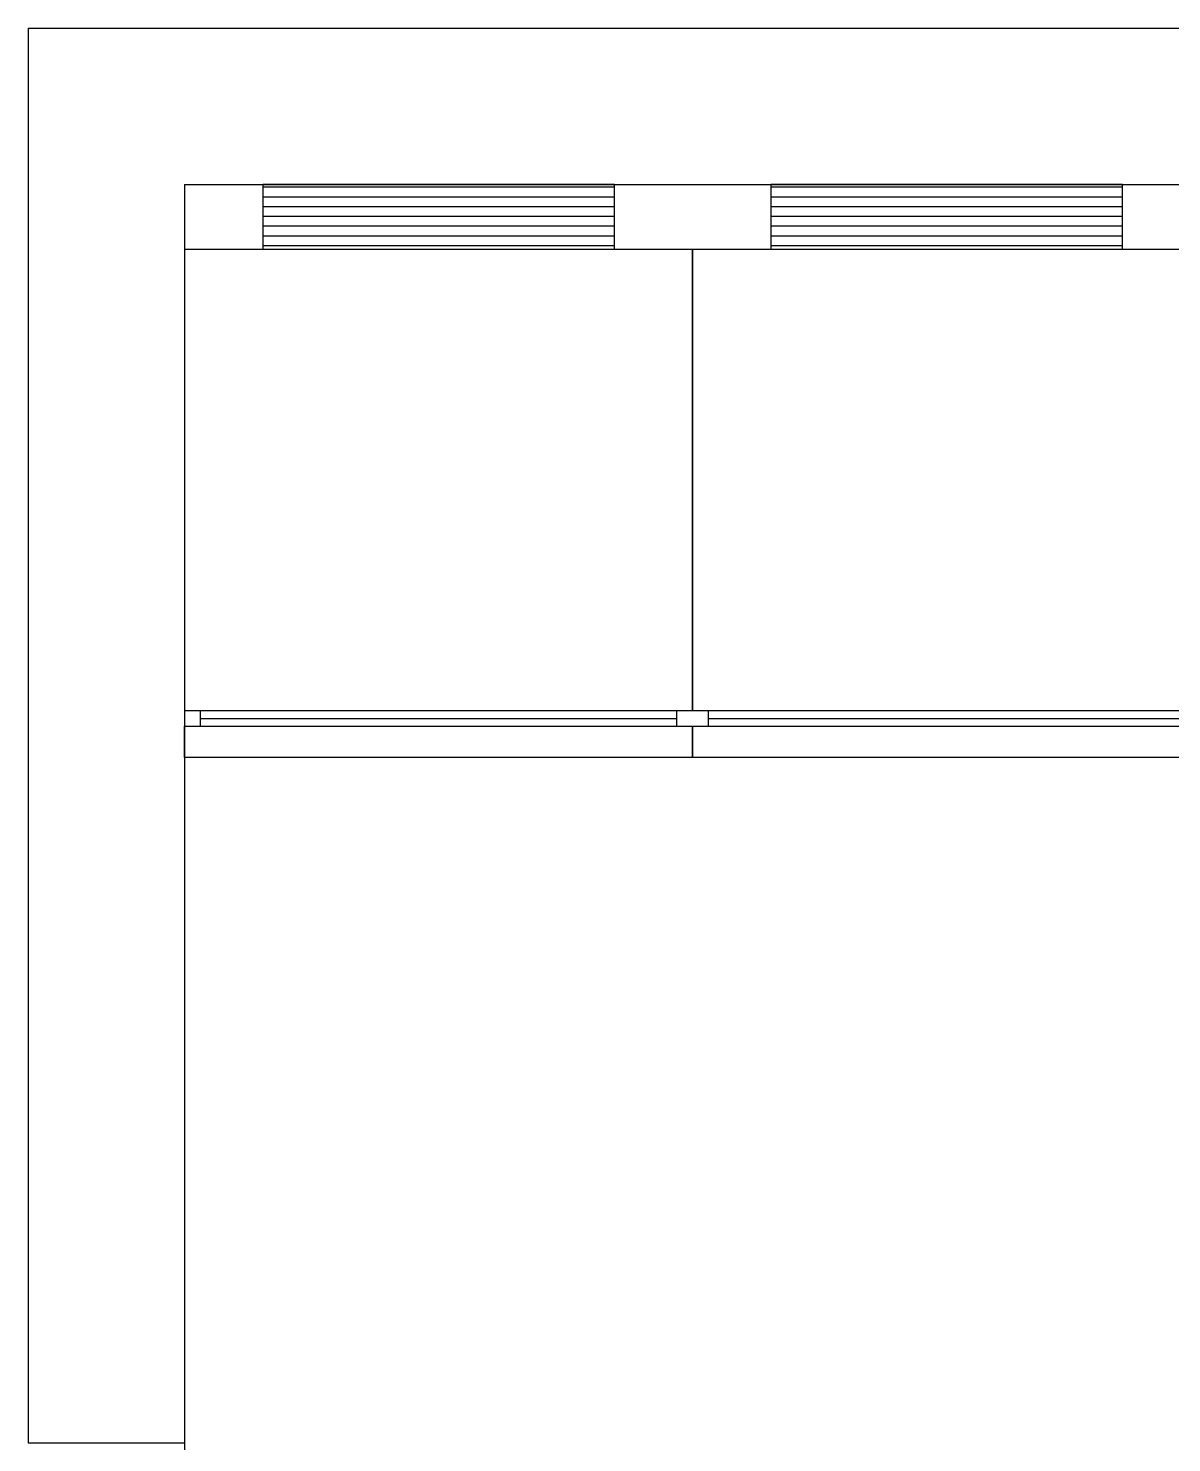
# Model space of a CAD drawing. Header units: millimetres. Extents: x 290.7 to 367.8, y 729.2 to 750.9.
# Drawn here: x 326.111 to 327.574, y 746.886 to 748.697 of the extents above; entities that cross this region are included whole.
import ezdxf

# ---------------------------------------------------------------- set-up
doc = ezdxf.new("R2010")
doc.units = ezdxf.units.MM
doc.layers.add('LAY2', color=252, linetype='Continuous')

# ---------------------------------------------------------------- blocks, each defined once
blk = doc.blocks.new('*X20')
at = {"color": 0}
for p, q in [((8.1387, -3.275), (8.5887, -3.275)), ((8.1387, -3.2875), (8.5887, -3.2875)), ((8.1387, -3.3), (8.5887, -3.3)), ((8.1387, -3.3125), (8.5887, -3.3125)), ((8.1387, -3.325), (8.5887, -3.325)), ((8.1387, -3.3375), (8.5887, -3.3375)), ((8.1387, -3.35), (8.5887, -3.35))]:
    blk.add_line(p, q, dxfattribs=at)
blk = doc.blocks.new('GEL2')
at = {"layer": 'LAY2', "color": 4}
blk.add_line((0.305, -0.6833), (-0.305, -0.6833), dxfattribs=at)
at = {"layer": 'LAY2'}
for points in [[(-0.225, -0.0833), (-0.225, 0), (0.225, 0), (0.225, -0.0833)], [(-0.305, -0.6933), (-0.305, -0.6733)], [(0.305, -0.6733), (0.305, -0.6933)]]:
    blk.add_lwpolyline(points, dxfattribs=at)
for points in [[(0.325, -0.6733), (-0.325, -0.6733), (-0.325, -0.0833), (0.325, -0.0833)], [(-0.325, -0.7333), (0.325, -0.7333), (0.325, -0.6933), (-0.325, -0.6933)]]:
    blk.add_lwpolyline(points, close=True, dxfattribs=at)
at = {"layer": 'LAY2', "color": 4}
blk.add_blockref('*X20', (-8.3637, 3.2715), dxfattribs=at)

msp = doc.modelspace()

# ---------------------------------------------------------------- linework, layer by layer
for p, q in [((326.1107, 748.6967), (326.1107, 746.8862)), ((326.1107, 748.6967), (335.3247, 748.6967)), ((326.3107, 748.4967), (335.3247, 748.4967)), ((326.3107, 748.4967), (326.3107, 746.8862)), ((326.1107, 746.8862), (326.3107, 746.8862))]:
    msp.add_line(p, q)
at = {"color": 5}
msp.add_line((326.3107, 746.8862), (326.3107, 744.8134), dxfattribs=at)

# ---------------------------------------------------------------- block references
at = {"layer": 'LAY2', "xscale": -1}
for p in [(326.6357, 748.4967), (327.2857, 748.4967)]:
    msp.add_blockref('GEL2', p, dxfattribs=at)

doc.saveas('drawing.dxf')
